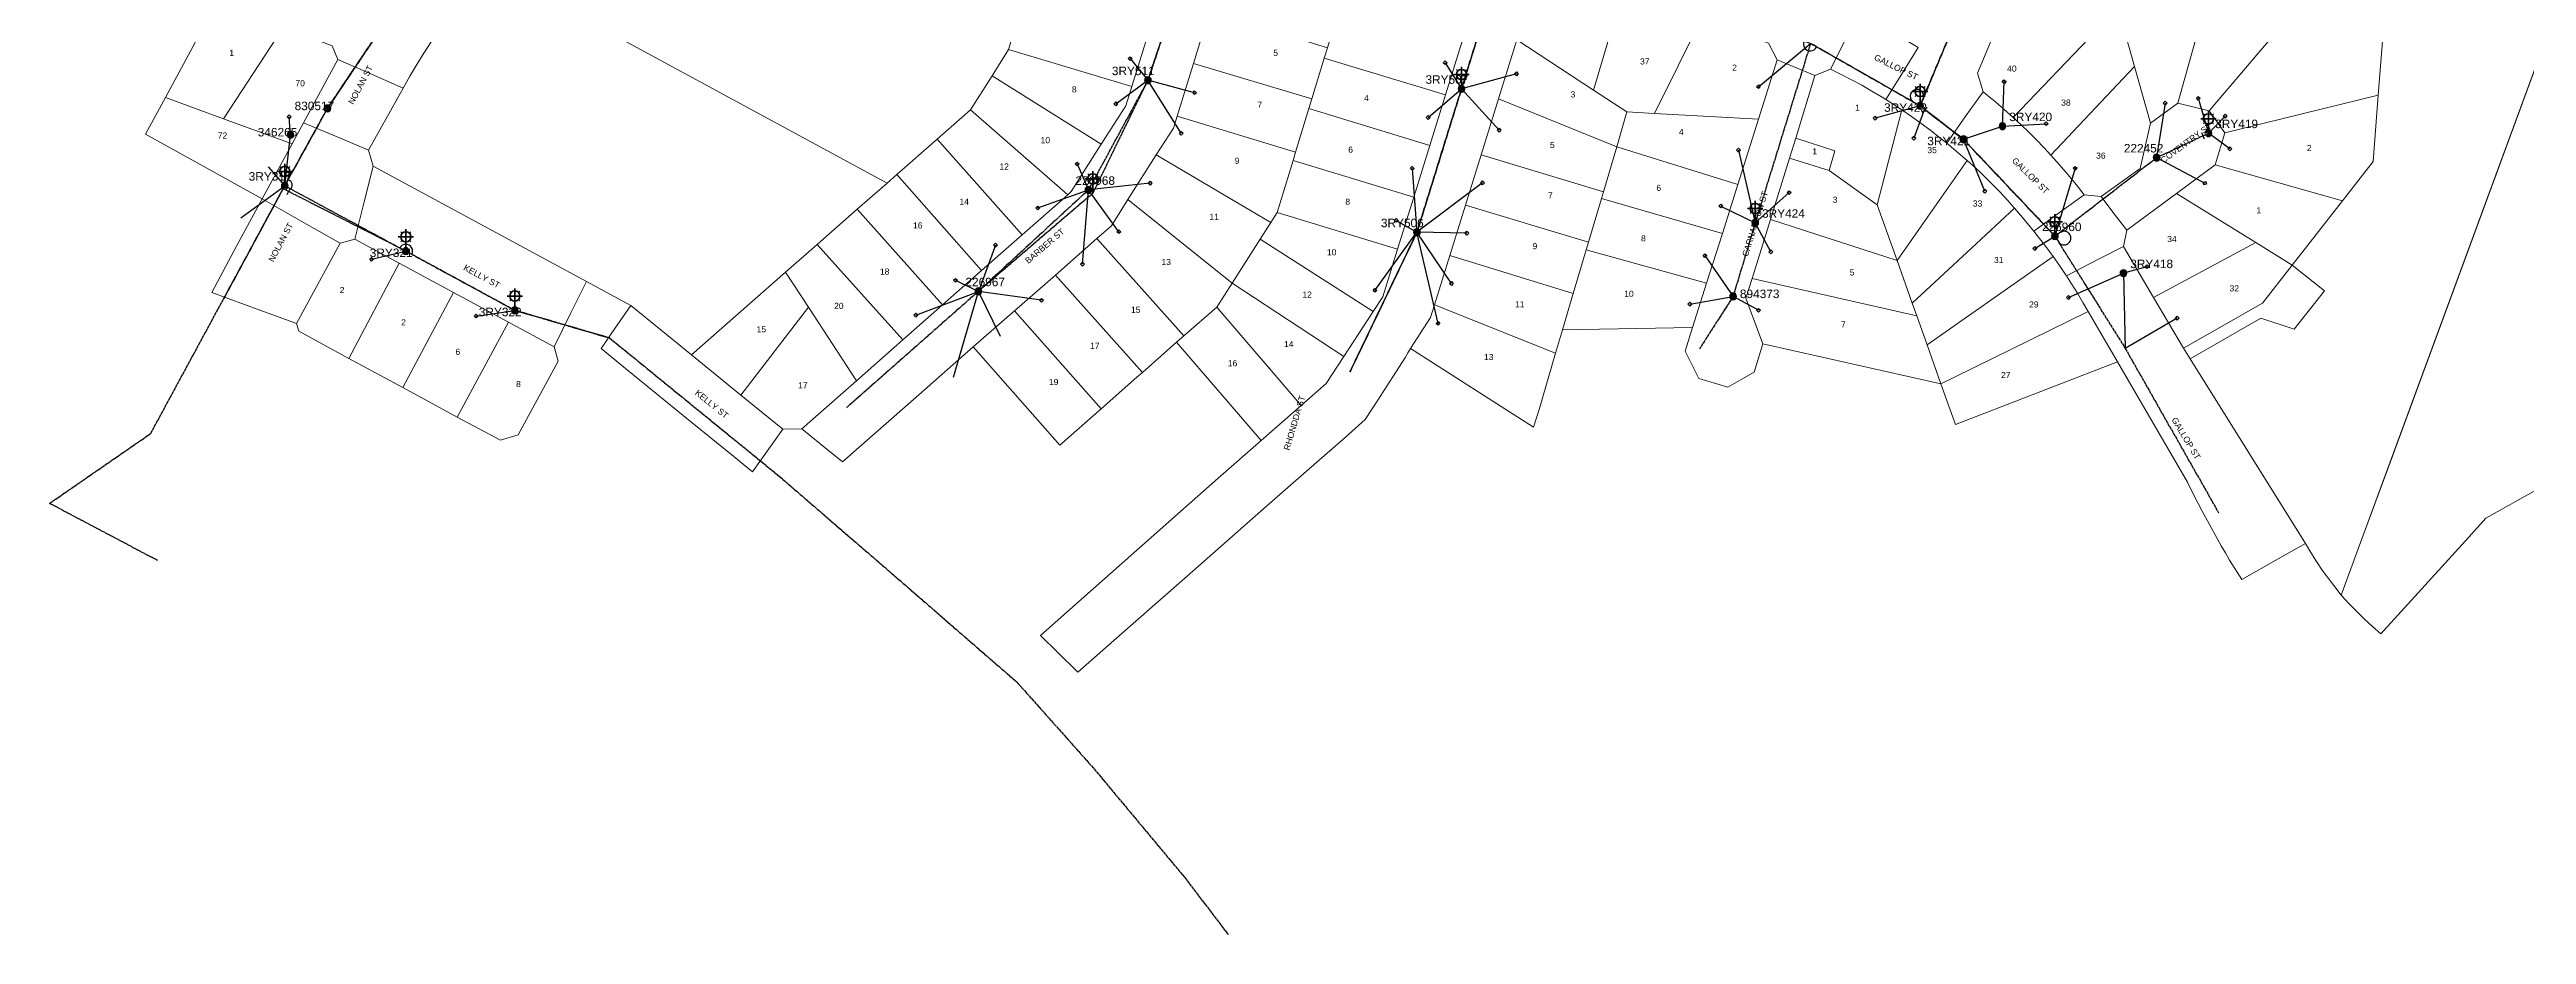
# Model space of a CAD drawing. Header units: metres. Extents: x 301080 to 303013, y 6182698 to 6183880.
# Drawn here: x 301503 to 302232, y 6182705 to 6182966 of the extents above; entities that cross this region are included whole.
import ezdxf
from ezdxf.enums import TextEntityAlignment as Align

# ---------------------------------------------------------------- set-up
doc = ezdxf.new("R2010")
doc.units = ezdxf.units.M
doc.linetypes.add('Cable Exist OH', pattern=[1, 1, 0])
doc.layers.get('0').update_dxf_attribs({"color": 6})
doc.layers.add('Cadastre Land Parcels_SP_EXT', color=9, linetype='Continuous', lineweight=5)
doc.layers.add('Cadastre Roads_SP_EXT', color=9, linetype='Continuous', lineweight=5)
for name, color, linetype in [('Equip_SP_SL_EXT', 7, 'Continuous'), ('Mains_HV_EXT', 7, 'Continuous'), ('Mains_LV_EXT', 7, 'Continuous'), ('Mains_SL_EXT', 7, 'Continuous'), ('Services_SP_EXT', 7, 'Continuous'), ('SupportsOH_SP_TR_HV_LV_SL_EXT', 7, 'Continuous')]:
    doc.layers.add(name, color=color, linetype=linetype)
doc.styles.add('iecARIAL', font='arial.ttf', dxfattribs={"height": 2})
doc.styles.add('POLE_LABEL', font='arial.ttf')
doc.styles.get("Standard").update_dxf_attribs({"font": 'arial.ttf'})

# ---------------------------------------------------------------- blocks, each defined once
blk = doc.blocks.new('SL_LANTERN_EXT')
at = {"lineweight": 40}
for p, q in [((-2.25, 4.22), (2.25, 4.22)), ((-1.46, 5.68), (-1.06, 5.28)), ((-1.46, 2.76), (-1.06, 3.16)), ((0, 1.97), (0, 6.47)), ((0, 0), (0, 2.72)), ((1.46, 5.68), (1.06, 5.28)), ((1.46, 2.76), (1.06, 3.16))]:
    blk.add_line(p, q, dxfattribs=at)
blk.add_circle((0, 4.22), 1.5, dxfattribs=at)
at = {"style": 'iecARIAL', "flags": 8}
blk.add_attdef('ASSET_NUM', (1.5, 1.5), '', height=2.5, dxfattribs=at)
for tag, p, height, flags in [('OPERATING_VOLTAGE', (0.98, -1.65), 0.2, 9), ('ORIENTATION', (0.98, -1.85), 0.2, 9), ('OWNED_BY', (0.98, -2.05), 0.2, 9), ('STATE', (0.98, -2.25), 0.2, 9), ('CONSTRUCTED_VOLTAGE', (0.98, -0.65), 0.2, 9), ('CONTROL_TYPE', (0.98, -0.85), 0.2, 9), ('LANTERN_PURPOSE', (0.98, -1.05), 0.2, 9), ('LANTERN_TYPE', (0.98, -1.25), 0.2, 9), ('NO_PHASES', (0.98, -1.45), 0.2, 9), ('USAGE', (0.98, -2.45), 0.2, 9), ('CEXIST', (0.98, -2.65), 0.2, 9), ('CNEW', (0.98, -2.85), 0.2, 9), ('CNUMBER', (0.98, -3.05), 0.2, 9), ('CREMOVE', (0.98, -3.25), 0.2, 9), ('CREPLACE', (0.98, -3.45), 0.2, 9), ('LKINGHEIGHT', (0.98, -3.65), 0.2, 9), ('LBRACKET', (0.98, -3.85), 0.2, 9), ('LBRACKETVOCAB', (0.98, -4.05), 0.2, 9), ('LCATEGORY', (0.98, -4.25), 0.2, 9), ('LCHARGE1', (0.98, -4.45), 0.2, 9), ('LCHARGE1PERCENT', (0.98, -4.65), 0.2, 9), ('LCHARGE2', (0.98, -4.85), 0.2, 9), ('LCHARGE2PERCENT', (0.98, -5.05), 0.2, 9), ('LCHARGE3', (0.98, -5.25), 0.2, 9), ('LCHARGE3PERCENT', (0.98, -5.45), 0.2, 9), ('LEXIST', (0.98, -5.65), 0.2, 9), ('LLAMP', (0.98, -5.85), 0.2, 9), ('LLAMPVOCAB', (0.98, -6.05), 0.2, 9), ('LMAST', (0.98, -6.25), 0.2, 9), ('LMASTVOCAB', (0.98, -6.45), 0.2, 9), ('LNEW', (0.98, -6.65), 0.2, 9), ('LANTNUMBER', (0.98, -6.85), 0.2, 9), ('LOUTREACH', (0.98, -7.25), 0.2, 9), ('LOUTREACHVOCAB', (0.98, -7.45), 0.2, 9), ('LNUMBER', (2.18, -3.25), 2.5, 8), ('STREETNAME', (0.98, -9.25), 0.2, 9), ('SUBURB', (0.98, -9.45), 0.2, 1), ('LRATECODE', (0.98, -7.65), 0.2, 9), ('LREMOVE', (0.98, -7.85), 0.2, 9), ('LREPLACE', (0.98, -8.05), 0.2, 9), ('LTYPE', (0.98, -8.25), 0.2, 9), ('LTYPEVOCAB', (0.98, -8.45), 0.2, 9), ('LEGEND', (0.98, -8.65), 0.2, 9), ('LOCATION', (0.98, -8.85), 0.2, 9), ('NOTES', (0.98, -9.05), 0.2, 9)]:
    blk.add_attdef(tag, p, '', height=height, dxfattribs=dict(flags=flags))
blk = doc.blocks.new('CCP_EXT')
blk.add_wipeout([(0, 0.57), (0.57, 0), (0, -0.57), (-0.57, 0)])
blk.add_lwpolyline([(-0.57, 0), (0, 0.57), (0.57, 0), (0, -0.57), (-0.57, 0)])
at = {"flags": 1}
blk.add_attdef('Z', (0, 0), '', height=0.2, dxfattribs=at)
at = {"flags": 9}
for tag, p in [('CCP_TYPE', (0, 0)), ('CONSTRUCTED_VOLTAGE', (0, -0.2)), ('OPERATING_VOLTAGE', (0, -0.6)), ('ORIENTATION', (0, -0.8)), ('OWNED_BY', (0, -1)), ('STATE', (0, -1.8)), ('NO_PHASES', (0, -0.4)), ('USAGE', (0, -1.2)), ('LEGEND', (0, -1.4)), ('LIFE_SUPPORT', (0, -1.6)), ('NOTES', (0, -2))]:
    blk.add_attdef(tag, text='', height=0.2, dxfattribs=at).set_placement(p, align=Align.MIDDLE_LEFT)
blk = doc.blocks.new('POLE_EXT')
blk.add_hatch(color=256).paths.add_polyline_path([(-1, 0, 1), (1, 0, 1)])
blk.add_lwpolyline([(-1, 0, 1), (1, 0, 1)], format="xyb", close=True)
for tag, height, flags, p in [('pNumber', 2.5, 8, (-17.84, 2.07)), ('OWNED_BY', 0.2, 9, (1.35, -0.4)), ('SPECIAL_USE', 0.2, 9, (1.35, -0.8)), ('STATE', 0.2, 9, (1.35, -1)), ('cLV', 0.2, 9, (1.35, -1.4)), ('hDepth', 0.2, 9, (1.35, -1.6)), ('hDia', 0.2, 9, (1.35, -1.8)), ('cHV', 0.2, 9, (1.35, -2)), ('cLinedev', 0.2, 9, (1.35, -3.4)), ('pExisting', 0.2, 9, (1.35, -3.8)), ('pFooting', 0.2, 9, (1.35, -4.4)), ('pNew', 0.2, 9, (1.35, -4.6)), ('pRelocate', 0.2, 9, (1.35, -5)), ('pRemove', 0.2, 9, (1.35, -5.2)), ('pReplace', 0.2, 9, (1.35, -5.4)), ('pStay', 0.2, 9, (1.35, -5.6)), ('pType', 0.2, 9, (1.35, -5.8)), ('cspan', 0.2, 9, (1.35, -6)), ('STREETNAME', 0.2, 9, (1.35, -6.2)), ('SUBURB', 0.2, 9, (1.35, -6.4)), ('OPERATED_BY', 0.2, 9, (1.36, -7.01)), ('PARENT', 0.2, 9, (1.35, -0.6)), ('USAGE', 0.2, 9, (1.35, -1.2)), ('LBRACKET', 0.2, 9, (1.35, -2.2)), ('LExisting', 0.2, 9, (1.35, -2.4)), ('LANTNUMBER', 0.2, 9, (1.35, -2.6)), ('LOther', 0.2, 9, (1.35, -2.8)), ('LRemove', 0.2, 9, (1.35, -3)), ('LEGEND', 0.2, 9, (1.35, -3.2)), ('LOCATION', 0.2, 9, (1.35, -3.6)), ('PFNUMBER', 0.2, 9, (1.35, -4)), ('NEWPFNUMBER', 0.2, 9, (1.35, -4.2)), ('NOTES', 0.2, 9, (1.35, -6.6)), ('MAINTAINED_BY', 0.2, 9, (1.36, -6.81))]:
    blk.add_attdef(tag, text='', height=height, dxfattribs=dict(flags=flags)).set_placement(p, align=Align.MIDDLE_LEFT)
at = {"style": 'POLE_LABEL'}
for tag, height, flags, p in [('STRUCTURE_PLANT_NUMBER', 0.2, 9, (1.35, 0.03)), ('ASSET_NUM', 2.5, 8, (2, 2)), ('STREET_CODE', 0.2, 9, (1.35, -0.2))]:
    blk.add_attdef(tag, text='', height=height, dxfattribs=dict(at, flags=flags)).set_placement(p, align=Align.MIDDLE_LEFT)
at = {"flags": 1}
blk.add_attdef('Z', (1.35, -7.33), '', height=0.2, dxfattribs=at)
blk = doc.blocks.new('End Shackle_EXT')
blk.add_wipeout([(0, 0.25), (1.81, 0.25), (1.82, -0.25), (0, -0.25)])
blk.add_line((1.81, -1), (1.81, 1))
at = {"flags": 1}
blk.add_attdef('Z', (0, 0), '', height=0.2, dxfattribs=at)
at = {"flags": 9}
for tag, p in [('CONNECTOR_TYPE', (0, 0)), ('CONSTRUCTED_VOLTAGE', (0, -0.2)), ('OPERATING_VOLTAGE', (0, -0.6)), ('ORIENTATION', (0, -0.8)), ('OWNED_BY', (0, -1)), ('STATE', (0, -1.2)), ('NO_PHASES', (0, -0.4)), ('USAGE', (0, -1.4)), ('NOTES', (0, -1.6))]:
    blk.add_attdef(tag, text='', height=0.2, dxfattribs=at).set_placement(p, align=Align.MIDDLE_LEFT)

msp = doc.modelspace()

# ---------------------------------------------------------------- linework, layer by layer
at = {"layer": 'Cadastre Land Parcels_SP_EXT', "linetype": 'Continuous'}
for points in [[(301808.49, 6183042.81), (301785.83, 6183051.18), (301753.05, 6183064.63), (301717.78, 6183083.24), (301712.5, 6183082.04), (301632.09, 6182990.02), (301749.26, 6182926.38), (301752.13, 6182928.91), (301764.02, 6182939.36), (301773.82, 6182947.98), (301780.2, 6182958.01), (301785.09, 6182965.7), (301789.59, 6182980.6), (301794.12, 6182995.48), (301797.74, 6183007.36), (301808.49, 6183042.81)], [(302138, 6183000.09), (302128.71, 6183005.33), (302124.06, 6182993.66), (302118.18, 6182979.13), (302114.24, 6182969.44), (302116.73, 6182960.77), (302121.46, 6182944.07), (302129.55, 6182949.93), (302142.77, 6182997.41), (302138, 6183000.09)], [(302156.32, 6182989.77), (302142.77, 6182997.41), (302129.55, 6182949.93), (302138.69, 6182947.71), (302171.96, 6182986.78), (302156.32, 6182989.77)], [(301749.26, 6182926.38), (301632.09, 6182990.02), (301629.46, 6182987.03), (301626.88, 6182983.98), (301624.38, 6182980.88), (301621.93, 6182977.74), (301619.55, 6182974.54), (301617.24, 6182971.3), (301616.56, 6182970.31), (301614.99, 6182968.01), (301612.81, 6182964.67), (301610.7, 6182961.29), (301608.66, 6182957.87), (301606.68, 6182954.4), (301596.54, 6182936.1), (301597.93, 6182931.42), (301660.72, 6182897.38), (301673.77, 6182890.31), (301691.65, 6182875.78), (301719.36, 6182900.19), (301728.71, 6182908.34), (301740.47, 6182918.7), (301749.26, 6182926.38)], [(301966.16, 6182983.65), (301945.32, 6182991.45), (301941.16, 6182989.16), (301934.77, 6182968.63), (301957.4, 6182953.77), (301966.16, 6182983.65)], [(301989.27, 6182975), (301966.16, 6182983.65), (301957.4, 6182953.77), (301967.22, 6182947.37), (301975.33, 6182946.91), (301989.27, 6182975)], [(302179.69, 6182985.34), (302171.96, 6182986.78), (302138.69, 6182947.71), (302143.32, 6182941.2), (302188.52, 6182952.3), (302190.93, 6182983.16), (302179.69, 6182985.34)], [(301571.49, 6182972.36), (301565.94, 6182974.46), (301549.6, 6182975.42), (301536.73, 6182951.63), (301553.78, 6182945.37), (301571.49, 6182972.36)], [(301825.95, 6182969.64), (301789.59, 6182980.6), (301785.09, 6182965.7), (301821.34, 6182954.83), (301825.95, 6182969.64)], [(301879.01, 6182966.25), (301844.21, 6182977.01), (301839.51, 6182961.62), (301874.4, 6182951.23), (301878.06, 6182963.23), (301879.01, 6182966.25)], [(301919.26, 6182970.02), (301893.25, 6182974.56), (301882.09, 6182976.43), (301879.01, 6182966.25), (301878.06, 6182963.23), (301913.75, 6182952.37), (301919.26, 6182970.02)], [(302105.48, 6182971.29), (302078.18, 6182977.13), (302077.87, 6182976.39), (302070.45, 6182958.77), (302072.16, 6182953.3), (302074.55, 6182951.34), (302075.17, 6182950.83), (302078.13, 6182948.29), (302081, 6182945.68), (302105.48, 6182971.29)], [(301573.98, 6182937.99), (301577.35, 6182944.19), (301587.48, 6182962.78), (301585.8, 6182966.85), (301571.49, 6182972.36), (301553.78, 6182945.37), (301573.98, 6182937.99)], [(301957.4, 6182953.77), (301934.77, 6182968.63), (301929.4, 6182951.23), (301964.2, 6182937.12), (301967.22, 6182947.37), (301957.4, 6182953.77)], [(302008.91, 6182967.6), (301989.27, 6182975), (301975.33, 6182946.91), (302005.96, 6182945.23), (302011.51, 6182962.75), (302008.91, 6182967.6)], [(302114.24, 6182969.44), (302105.48, 6182971.29), (302081, 6182945.68), (302083.33, 6182943.55), (302085.61, 6182941.38), (302087.83, 6182939.17), (302090.01, 6182936.9), (302092.14, 6182934.58), (302116.73, 6182960.77), (302114.24, 6182969.44)], [(301821.34, 6182954.83), (301785.09, 6182965.7), (301780.2, 6182958.01), (301812.38, 6182937.85), (301819.56, 6182949.11), (301821.34, 6182954.83)], [(301874.4, 6182951.23), (301839.51, 6182961.62), (301834.72, 6182946.11), (301869.62, 6182935.55), (301873.56, 6182948.32), (301874.4, 6182951.23)], [(301913.75, 6182952.37), (301878.06, 6182963.23), (301874.4, 6182951.23), (301873.56, 6182948.32), (301909.14, 6182937.49), (301913.75, 6182952.37)], [(302121.46, 6182944.07), (302116.73, 6182960.77), (302092.14, 6182934.58), (302094.67, 6182931.77), (302097.14, 6182928.9), (302099.54, 6182925.97), (302101.87, 6182922.98), (302106.88, 6182922.48), (302118.42, 6182930.71), (302121.46, 6182944.07)], [(301812.38, 6182937.85), (301780.2, 6182958.01), (301773.82, 6182947.98), (301802.48, 6182922.96), (301803.55, 6182923.88), (301812.38, 6182937.85)], [(302048.22, 6182947.98), (302045.32, 6182949.87), (302043.53, 6182950.99), (302042.38, 6182951.71), (302039.41, 6182953.48), (302036.4, 6182955.2), (302033.36, 6182956.85), (302030.28, 6182958.43), (302027.17, 6182959.95), (302022.6, 6182958.06), (302016.95, 6182939.65), (302028.5, 6182935.9), (302026.79, 6182930.07), (302040.98, 6182919.95), (302048.22, 6182947.98)], [(301573.98, 6182937.99), (301553.78, 6182945.37), (301536.73, 6182951.63), (301530.83, 6182940.81), (301565.18, 6182921.71), (301573.98, 6182937.99)], [(301802.48, 6182922.96), (301773.82, 6182947.98), (301764.02, 6182939.36), (301789.11, 6182911.2), (301802.48, 6182922.96)], [(301869.62, 6182935.55), (301834.72, 6182946.11), (301833.6, 6182942.59), (301828.56, 6182934.68), (301862.3, 6182914.8), (301864.16, 6182917.73), (301868.85, 6182933.05), (301869.62, 6182935.55)], [(301909.14, 6182937.49), (301873.56, 6182948.32), (301869.62, 6182935.55), (301868.85, 6182933.05), (301904.42, 6182922.29), (301909.14, 6182937.49)], [(301964.2, 6182937.12), (301929.4, 6182951.23), (301924.25, 6182934.71), (301960.29, 6182923.82), (301964.2, 6182937.12)], [(301975.33, 6182946.91), (301967.22, 6182947.37), (301964.2, 6182937.12), (301999.92, 6182926.01), (302005.96, 6182945.23), (301975.33, 6182946.91)], [(302061.42, 6182938.17), (302059.44, 6182939.77), (302056.7, 6182941.9), (302053.91, 6182943.98), (302051.08, 6182946), (302048.22, 6182947.98), (302040.98, 6182919.95), (302046.8, 6182903.57), (302067.43, 6182933.05), (302064.8, 6182935.34), (302062.15, 6182937.58), (302061.42, 6182938.17)], [(302178.03, 6182921.18), (302187.01, 6182932.77), (302188.52, 6182952.3), (302143.32, 6182941.2), (302140.51, 6182931.75), (302178.03, 6182921.18)], [(301789.11, 6182911.2), (301764.02, 6182939.36), (301752.13, 6182928.91), (301777.12, 6182900.65), (301789.11, 6182911.2)], [(302016.95, 6182939.65), (302015.09, 6182933.72), (302026.79, 6182930.07), (302028.5, 6182935.9), (302016.95, 6182939.65)], [(301862.3, 6182914.8), (301828.56, 6182934.68), (301820.22, 6182921.52), (301850.9, 6182896.88), (301859.22, 6182909.84), (301862.3, 6182914.8)], [(301904.42, 6182922.29), (301868.85, 6182933.05), (301864.16, 6182917.73), (301899.64, 6182906.97), (301904.42, 6182922.29)], [(301959.73, 6182921.89), (301960.29, 6182923.82), (301924.25, 6182934.71), (301919.63, 6182919.92), (301955.87, 6182909.03), (301959.73, 6182921.89)], [(301999.92, 6182926.01), (301964.2, 6182937.12), (301960.29, 6182923.82), (301959.73, 6182921.89), (301995.33, 6182911.59), (301999.92, 6182926.01)], [(302040.98, 6182919.95), (302026.79, 6182930.07), (302015.09, 6182933.72), (302009.52, 6182915.7), (302046.8, 6182903.57), (302040.98, 6182919.95)], [(302068.71, 6182907.25), (302081.39, 6182919.02), (302079.21, 6182921.49), (302076.96, 6182923.91), (302074.66, 6182926.28), (302072.3, 6182928.59), (302071.62, 6182929.22), (302069.88, 6182930.84), (302067.43, 6182933.05), (302046.8, 6182903.57), (302051.25, 6182891.04), (302068.71, 6182907.25)], [(302178.03, 6182921.18), (302140.51, 6182931.75), (302129.07, 6182923.31), (302152.46, 6182908.85), (302163.2, 6182902.21), (302178.03, 6182921.18)], [(301777.12, 6182900.65), (301752.13, 6182928.91), (301749.26, 6182926.38), (301740.47, 6182918.7), (301765.59, 6182890.51), (301777.12, 6182900.65)], [(301765.59, 6182890.51), (301740.47, 6182918.7), (301728.71, 6182908.34), (301753.9, 6182880.19), (301765.59, 6182890.51)], [(301850.9, 6182896.88), (301820.22, 6182921.52), (301815.36, 6182913.82), (301811.05, 6182910.04), (301836.67, 6182881.37), (301846.41, 6182889.87), (301850.9, 6182896.88)], [(301899.64, 6182906.97), (301864.16, 6182917.73), (301862.3, 6182914.8), (301859.22, 6182909.84), (301892.47, 6182888.54), (301895.3, 6182892.89), (301899.64, 6182906.97)], [(301955.87, 6182909.03), (301919.63, 6182919.92), (301915.02, 6182905.11), (301951.37, 6182893.83), (301955.21, 6182906.71), (301955.87, 6182909.03)], [(301995.33, 6182911.59), (301959.73, 6182921.89), (301955.87, 6182909.03), (301955.21, 6182906.71), (301990.7, 6182896.91), (301995.33, 6182911.59)], [(302065.89, 6182885.91), (302092.78, 6182904.75), (302090.61, 6182907.67), (302088.39, 6182910.57), (302087.07, 6182912.21), (302086.11, 6182913.43), (302083.78, 6182916.24), (302081.39, 6182919.02), (302068.71, 6182907.25), (302051.25, 6182891.04), (302052.63, 6182887.26), (302055.63, 6182878.73), (302065.89, 6182885.91)], [(302152.46, 6182908.85), (302129.07, 6182923.31), (302114.48, 6182912.52), (302113.48, 6182907.7), (302122.37, 6182892.67), (302152.46, 6182908.85)], [(301590.7, 6182874.76), (301605.59, 6182902.83), (301592.51, 6182909.9), (301588.14, 6182908.71), (301575.3, 6182885.05), (301575.95, 6182882.76), (301590.7, 6182874.76)], [(301824.49, 6182870.65), (301834.54, 6182879.5), (301836.67, 6182881.37), (301811.05, 6182910.04), (301798.84, 6182899.3), (301824.49, 6182870.65)], [(301892.47, 6182888.54), (301859.22, 6182909.84), (301850.9, 6182896.88), (301883.85, 6182875.36), (301892.47, 6182888.54)], [(302051.25, 6182891.04), (302046.8, 6182903.57), (302009.52, 6182915.7), (302004.08, 6182898.28), (302052.63, 6182887.26), (302051.25, 6182891.04)], [(301621.55, 6182894.17), (301605.59, 6182902.83), (301590.7, 6182874.76), (301606.59, 6182866.16), (301621.55, 6182894.17)], [(301753.9, 6182880.19), (301728.71, 6182908.34), (301719.36, 6182900.19), (301726.1, 6182889.82), (301740.22, 6182868.11), (301753.9, 6182880.19)], [(301948.21, 6182883.16), (301951.37, 6182893.83), (301915.02, 6182905.11), (301910.51, 6182890.54), (301946.22, 6182876.34), (301948.21, 6182883.16)], [(301990.7, 6182896.91), (301955.21, 6182906.71), (301951.37, 6182893.83), (301948.21, 6182883.16), (301986.56, 6182883.82), (301990.7, 6182896.91)], [(302059.69, 6182867.28), (302063.68, 6182869.23), (302103.1, 6182888.54), (302101.55, 6182891.2), (302099.91, 6182893.98), (302098.21, 6182896.72), (302096.67, 6182899.1), (302096.46, 6182899.43), (302094.65, 6182902.1), (302092.78, 6182904.75), (302065.89, 6182885.91), (302055.63, 6182878.73), (302059.69, 6182867.28)], [(302163.2, 6182902.21), (302152.46, 6182908.85), (302122.37, 6182892.67), (302131.17, 6182877.74), (302154.42, 6182891.01), (302163.2, 6182902.21)], [(302133.15, 6182874.59), (302153.99, 6182886.62), (302163.81, 6182883.41), (302172.74, 6182894.62), (302163.2, 6182902.21), (302154.42, 6182891.01), (302131.17, 6182877.74), (302133.15, 6182874.59)], [(301726.1, 6182889.82), (301719.36, 6182900.19), (301691.65, 6182875.78), (301706.19, 6182863.95), (301726.1, 6182889.82)], [(301812.3, 6182859.88), (301822.83, 6182869.2), (301824.49, 6182870.65), (301798.84, 6182899.3), (301786.84, 6182888.76), (301812.3, 6182859.88)], [(301883.85, 6182875.36), (301850.9, 6182896.88), (301846.41, 6182889.87), (301871.22, 6182860.9), (301878.6, 6182867.36), (301883.85, 6182875.36)], [(302055.63, 6182878.73), (302052.63, 6182887.26), (302004.08, 6182898.28), (302002.29, 6182892.54), (302007.26, 6182879.04), (302059.69, 6182867.28), (302055.63, 6182878.73)], [(301637.73, 6182885.38), (301621.55, 6182894.17), (301606.59, 6182866.16), (301622.67, 6182857.48), (301637.73, 6182885.38)], [(301740.22, 6182868.11), (301726.1, 6182889.82), (301706.19, 6182863.95), (301718.61, 6182853.88), (301724.21, 6182853.99), (301740.22, 6182868.11)], [(301810.74, 6182858.54), (301812.3, 6182859.88), (301786.84, 6182888.76), (301774.66, 6182878.12), (301800.18, 6182849.24), (301810.74, 6182858.54)], [(301871.22, 6182860.9), (301846.41, 6182889.87), (301836.67, 6182881.37), (301834.54, 6182879.5), (301859.44, 6182850.56), (301871.22, 6182860.9)], [(301939.73, 6182854.5), (301941.33, 6182859.75), (301946.22, 6182876.34), (301910.51, 6182890.54), (301909.37, 6182886.8), (301903.45, 6182877.68), (301939.73, 6182854.5)], [(302062.41, 6182859.65), (302063.96, 6182855.28), (302111.7, 6182873.71), (302103.1, 6182888.54), (302063.68, 6182869.23), (302059.69, 6182867.28), (302062.41, 6182859.65)], [(301652.35, 6182873.97), (301651.16, 6182878.15), (301637.73, 6182885.38), (301622.67, 6182857.48), (301635.4, 6182850.63), (301640.57, 6182852.23), (301652.35, 6182873.97)]]:
    msp.add_lwpolyline(points, close=True, dxfattribs=at)
for points in [[(302234.04, 6183022.72), (302211.45, 6183001.96), (302199.46, 6182991.01), (302190.93, 6182983.16), (302188.52, 6182952.3), (302187.01, 6182932.77), (302178.03, 6182921.18), (302163.2, 6182902.21), (302172.74, 6182894.62), (302163.81, 6182883.41), (302153.99, 6182886.62), (302133.15, 6182874.59), (302167.12, 6182820.23), (302168.69, 6182817.58), (302170.34, 6182814.97), (302172.06, 6182812.41), (302173.85, 6182809.9), (302175.71, 6182807.44), (302177.66, 6182805.02), (302183.35, 6182820.48), (302273.05, 6183064.42)], [(302273.05, 6183064.42), (302219.4, 6182918.54), (302191.32, 6182842.18), (302183.35, 6182820.48), (302177.65, 6182805.01), (302179.86, 6182802.6), (302182.12, 6182800.26), (302184.45, 6182797.99), (302186.84, 6182795.77), (302189.29, 6182793.63), (302215.21, 6182822.13), (302215.21, 6182822.13), (302220.26, 6182827.71), (302267.69, 6182854.24)]]:
    msp.add_lwpolyline(points, dxfattribs=at)
at = {"layer": 'Cadastre Roads_SP_EXT', "linetype": 'Continuous'}
for points in [[(302038.88, 6182974.43), (302035.37, 6182976.22), (302031.07, 6182967.7), (302027.17, 6182959.95), (302030.28, 6182958.43), (302033.36, 6182956.85), (302036.4, 6182955.2), (302039.41, 6182953.48), (302042.38, 6182951.71), (302043.53, 6182950.99), (302048.59, 6182959.13), (302053.05, 6182966.31), (302049.56, 6182968.43), (302046.03, 6182970.49), (302042.47, 6182972.49), (302038.88, 6182974.43)], [(301588.14, 6182908.71), (301578.25, 6182914.31), (301565.18, 6182921.71), (301557.76, 6182907.97), (301550.33, 6182894.21), (301564.78, 6182888.91), (301575.3, 6182885.05), (301588.14, 6182908.71)], [(301691.65, 6182875.78), (301673.77, 6182890.31), (301669.07, 6182883.52), (301665.01, 6182877.66), (301673.25, 6182870.93), (301691.86, 6182855.78), (301704.16, 6182845.81), (301709.62, 6182841.39), (301714.45, 6182848.1), (301718.61, 6182853.88), (301706.19, 6182863.95), (301691.65, 6182875.78)]]:
    msp.add_lwpolyline(points, close=True, dxfattribs=at)
at = {"layer": 'Mains_LV_EXT', "linetype": 'Cable Exist OH'}
for points in [[(301834.92, 6182982.94), (301826.11, 6182956.69)], [(301639.62, 6182888.91), (301667.54, 6182880.77)]]:
    msp.add_lwpolyline(points, dxfattribs=at)
at = {"layer": 'Mains_LV_EXT', "linetype": 'Continuous'}
for points in [[(302019.48, 6182968.31, 1.076509), (302023.05, 6182966.54)], [(302054.36, 6182950.99, 2.669733), (302051.87, 6182950.15)], [(301573.6, 6182924.67, 0.564513), (301572.88, 6182927.34)], [(302094.35, 6182909.07, 2.362345), (302094.95, 6182911.88)], [(301609.26, 6182905.41, 1.017093), (301605.74, 6182907.31)]]:
    msp.add_lwpolyline(points, format="xyb", dxfattribs=at)
at = {"layer": 'Mains_SL_EXT', "linetype": 'Cable Exist OH'}
msp.add_lwpolyline([(301667.54, 6182880.77), (301639.62, 6182888.91)], dxfattribs=at)
at = {"layer": 'Services_SP_EXT'}
for points in [[(302066.32, 6182939.3), (302077.85, 6182943.15)], [(301558.9, 6182916.18), (301571.84, 6182925.62)], [(301566.99, 6182931.15), (301571.84, 6182925.62)], [(302113.48, 6182899.85), (302114.01, 6182877.71)], [(301782.67, 6182881.25), (301776.18, 6182894.51)]]:
    msp.add_lwpolyline(points, dxfattribs=at)

# ---------------------------------------------------------------- block references
at = {"layer": 'Equip_SP_SL_EXT'}
for p in [(301918.49, 6182954.15), (302053.59, 6182949.14), (302138.51, 6182941.08), (301571.84, 6182925.62), (301809.91, 6182923.4), (302005.01, 6182914.69), (302093.29, 6182910.76), (301607.5, 6182906.36), (301639.62, 6182888.91)]:
    msp.add_blockref('SL_LANTERN_EXT', p, dxfattribs=at)
at = {"layer": 'SupportsOH_SP_TR_HV_LV_SL_EXT'}
ref = msp.add_blockref('POLE_EXT', (302123.25, 6182933.92), dxfattribs=at)
ref.add_attrib('ASSET_NUM', '222452', dxfattribs={"layer": '0', "height": 2.5, "style": 'POLE_LABEL'}).set_placement((302125.25, 6182934.67), align=Align.BOTTOM_RIGHT)
ref = msp.add_blockref('POLE_EXT', (301571.84, 6182925.62), dxfattribs=at)
ref.add_attrib('ASSET_NUM', '3RY317', dxfattribs={"layer": '0', "height": 2.5, "style": 'POLE_LABEL'}).set_placement((301573.84, 6182926.37), align=Align.BOTTOM_RIGHT)
ref = msp.add_blockref('POLE_EXT', (302005.01, 6182914.69), dxfattribs=at)
ref.add_attrib('ASSET_NUM', '3RY424', dxfattribs={"layer": '0', "height": 2.5, "style": 'POLE_LABEL'}).set_placement((302007.01, 6182915.44), align=Align.BOTTOM_LEFT)

# ---------------------------------------------------------------- texts
at = {"layer": 'Cadastre Land Parcels_SP_EXT'}
for s, p in [('1', (301555.51, 6182963.85)), ('5', (301863.04, 6182963.87)), ('37', (301971.08, 6182961.34)), ('2', (301998.2, 6182959.5)), ('40', (302079.22, 6182959.23)), ('70', (301574.98, 6182954.92)), ('8', (301803.72, 6182953.1)), ('3', (301950.6, 6182951.62)), ('7', (301858.36, 6182948.57)), ('4', (301889.78, 6182950.53)), ('1', (302034.42, 6182947.72)), ('38', (302095.15, 6182949.2)), ('72', (301552.1, 6182939.5)), ('10', (301794.49, 6182938.13)), ('4', (301982.53, 6182940.53)), ('12', (301782.36, 6182930.37)), ('9', (301851.69, 6182932.07)), ('6', (301885.12, 6182935.34)), ('5', (301944.53, 6182936.72)), ('1', (302021.83, 6182934.84)), ('35', (302055.72, 6182935.21)), ('36', (302105.43, 6182933.58)), ('2', (302167.48, 6182935.84)), ('6', (301975.89, 6182924.09)), ('14', (301770.59, 6182920.03)), ('11', (301844.24, 6182915.54)), ('8', (301884.27, 6182920.01)), ('7', (301943.95, 6182921.87)), ('3', (302027.83, 6182920.6)), ('33', (302069.11, 6182919.48)), ('1', (302152.65, 6182917.46)), ('16', (301756.91, 6182913.03)), ('8', (301971.37, 6182909.23)), ('34', (302126.37, 6182909.01)), ('13', (301830.1, 6182902.25)), ('10', (301878.85, 6182905.13)), ('9', (301939.42, 6182906.92)), ('31', (302075.35, 6182902.84)), ('2', (301588.03, 6182894)), ('18', (301747.17, 6182899.43)), ('5', (302032.86, 6182899.17)), ('32', (302144.73, 6182894.5)), ('20', (301733.66, 6182889.33)), ('15', (301821.12, 6182888.17)), ('12', (301871.61, 6182892.65)), ('11', (301934.27, 6182889.8)), ('10', (301966.41, 6182892.88)), ('29', (302085.68, 6182889.75)), ('2', (301606.11, 6182884.48)), ('15', (301710.83, 6182882.43)), ('7', (302030.26, 6182883.86)), ('6', (301622.13, 6182875.8)), ('17', (301809.06, 6182877.56)), ('16', (301849.65, 6182872.44)), ('14', (301866.2, 6182878.07)), ('13', (301925.1, 6182874.27)), ('8', (301639.98, 6182866.3)), ('17', (301723.07, 6182865.95)), ('19', (301796.94, 6182866.91)), ('27', (302077.42, 6182868.95))]:
    msp.add_text(s, height=1.8, dxfattribs=at).set_placement(p)
at = {"layer": 'Cadastre Roads_SP_EXT'}
for s, rotation, p in [('NOLAN ST', 62.02118, (301592.02, 6182949.37)), ('GALLOP ST', 333.93304, (302039.84, 6182962.79)), ('COVENTRY ST', 36.44364, (302125.28, 6182932.16)), ('GALLOP ST', 315.63582, (302080.48, 6182932.81)), ('NOLAN ST', 62.05714, (301568.53, 6182902.98)), ('BARBER ST', 40.70629, (301790.89, 6182902.54)), ('KELLY ST', 331.55184, (301624.29, 6182900.92)), ('KELLY ST', 320.89676, (301692.51, 6182864.28)), ('RHONDDA ST', 73.70048, (301867.8, 6182847.51)), ('GALLOP ST', 301.08532, (302127.55, 6182856.72))]:
    msp.add_text(s, height=1.8, rotation=rotation, dxfattribs=at).set_placement(p)

# ---------------------------------------------------------------- next in the draw order: block references
at = {"layer": 'Services_SP_EXT'}
for p in [(301820.87, 6182963.06), (301913.67, 6182961.85), (301839.87, 6182953.02), (301934.64, 6182958.55), (302005.93, 6182954.78), (301573.17, 6182945.92), (301816.62, 6182949.76), (301908.65, 6182945.73), (302040.36, 6182945.54), (302125.8, 6182949.91), (302135.53, 6182951.37), (302143.41, 6182946.08), (301835.95, 6182941.07), (301929.55, 6182941.99), (302051.72, 6182939.64), (301805.25, 6182932.02), (302000.07, 6182936.1), (302099.27, 6182930.75), (302144.81, 6182936.48), (301826.73, 6182926.4), (301904, 6182930.74), (301924.71, 6182926.47), (302014.98, 6182923.59), (302072.69, 6182924), (301793.67, 6182919.06), (301994.84, 6182919.63), (301817.54, 6182912.08), (301899.23, 6182915.42), (301920.1, 6182911.65), (301597.43, 6182903.95), (301781.22, 6182908.13), (301806.85, 6182902.5), (301990.21, 6182905.03), (302009.58, 6182906.17), (302087.39, 6182907.15), (302120.35, 6182901.77), (301769.44, 6182897.76), (301892.99, 6182894.8), (301915.5, 6182896.84), (301628.22, 6182887.23), (301757.76, 6182887.47), (301794.78, 6182891.87), (301985.74, 6182890.7), (302005.97, 6182888.93), (302097.28, 6182892.72), (301911.58, 6182885.07), (302129.3, 6182886.62)]:
    msp.add_blockref('CCP_EXT', p, dxfattribs=at)
for p, rotation in [((302078.32, 6182956.27), 187.7651660236824), ((302090.69, 6182943.89), 269.9999999999998), ((302137.47, 6182926.36), 152.0210033917106)]:
    msp.add_blockref('CCP_EXT', p, dxfattribs=dict(at, rotation=rotation))

# ---------------------------------------------------------------- next in the draw order: linework, layer by layer
at = {"layer": 'Cadastre Roads_SP_EXT', "linetype": 'Continuous'}
for points in [[(301825.95, 6182969.64), (301821.34, 6182954.83), (301819.56, 6182949.11), (301812.38, 6182937.85), (301803.55, 6182923.88), (301802.48, 6182922.96), (301789.11, 6182911.2), (301777.12, 6182900.65), (301765.59, 6182890.51), (301753.9, 6182880.19), (301740.22, 6182868.11), (301724.21, 6182853.99), (301729.48, 6182849.71), (301736.11, 6182844.33), (301758.61, 6182864), (301774.66, 6182878.12), (301786.84, 6182888.76), (301798.84, 6182899.3), (301811.05, 6182910.04), (301815.36, 6182913.82), (301820.22, 6182921.52), (301828.56, 6182934.68), (301833.6, 6182942.59), (301834.72, 6182946.11), (301839.51, 6182961.62), (301844.21, 6182977.01)], [(301919.26, 6182970.02), (301913.75, 6182952.37), (301909.14, 6182937.49), (301904.42, 6182922.29), (301899.64, 6182906.97), (301895.3, 6182892.89), (301892.47, 6182888.54), (301883.85, 6182875.36), (301878.6, 6182867.36), (301871.22, 6182860.9), (301859.44, 6182850.56), (301847.63, 6182840.12), (301835.74, 6182829.61), (301823.65, 6182818.94), (301809.96, 6182806.89), (301794.44, 6182793.17), (301799.43, 6182788.27), (301805.51, 6182782.31), (301821.72, 6182796.62), (301837.67, 6182810.65), (301849.36, 6182820.91), (301861.07, 6182831.23), (301872.85, 6182841.55), (301884.17, 6182851.5), (301890.06, 6182856.71), (301893.65, 6182862.2), (301902, 6182875.15), (301902.7, 6182876.37), (301903.45, 6182877.68), (301909.37, 6182886.8), (301910.51, 6182890.54), (301915.02, 6182905.11), (301919.63, 6182919.92), (301924.25, 6182934.71), (301929.4, 6182951.23), (301934.77, 6182968.63)]]:
    msp.add_lwpolyline(points, dxfattribs=at)
for points in [[(301606.68, 6182954.4), (301595.63, 6182959.22), (301587.48, 6182962.78), (301577.35, 6182944.19), (301588.41, 6182939.52), (301596.54, 6182936.1), (301606.68, 6182954.4)], [(302022.6, 6182958.06), (302016.21, 6182960.76), (302011.51, 6182962.75), (302005.96, 6182945.23), (301999.92, 6182926.01), (301995.33, 6182911.59), (301990.7, 6182896.91), (301986.56, 6182883.82), (301984.4, 6182876.88), (301988.36, 6182868.86), (301993.69, 6182867.27), (301996.91, 6182866.33), (302001.77, 6182869.03), (302004.73, 6182870.68), (302005.48, 6182873.28), (302007.26, 6182879.04), (302002.29, 6182892.54), (302004.08, 6182898.28), (302009.52, 6182915.7), (302015.09, 6182933.72), (302016.95, 6182939.65), (302022.6, 6182958.06)], [(302095.3, 6182918.2), (302101.87, 6182922.98), (302099.54, 6182925.97), (302097.14, 6182928.9), (302094.67, 6182931.77), (302092.14, 6182934.58), (302090.01, 6182936.9), (302087.83, 6182939.17), (302085.61, 6182941.38), (302083.33, 6182943.55), (302081, 6182945.68), (302078.13, 6182948.29), (302075.17, 6182950.83), (302074.55, 6182951.34), (302072.16, 6182953.3), (302067.1, 6182946.16), (302061.42, 6182938.17), (302062.15, 6182937.58), (302064.8, 6182935.34), (302067.43, 6182933.05), (302069.88, 6182930.84), (302071.62, 6182929.22), (302072.3, 6182928.59), (302074.66, 6182926.28), (302076.96, 6182923.91), (302079.21, 6182921.49), (302081.39, 6182919.02), (302083.78, 6182916.24), (302086.11, 6182913.43), (302087.07, 6182912.21), (302095.3, 6182918.2)], [(302138.69, 6182947.71), (302129.55, 6182949.93), (302121.46, 6182944.07), (302118.42, 6182930.71), (302106.88, 6182922.48), (302110.4, 6182917.86), (302114.48, 6182912.52), (302129.07, 6182923.31), (302140.51, 6182931.75), (302143.32, 6182941.2), (302138.69, 6182947.71)], [(301660.72, 6182897.38), (301597.93, 6182931.42), (301595.27, 6182920.83), (301592.51, 6182909.9), (301605.59, 6182902.83), (301621.55, 6182894.17), (301637.73, 6182885.38), (301651.16, 6182878.15), (301656.16, 6182888.21), (301660.72, 6182897.38)], [(302122.37, 6182892.67), (302113.48, 6182907.7), (302106.33, 6182904.04), (302096.67, 6182899.1), (302098.21, 6182896.72), (302099.91, 6182893.98), (302101.55, 6182891.2), (302103.1, 6182888.54), (302111.7, 6182873.71), (302132.31, 6182838.29), (302134.41, 6182834.11), (302136.58, 6182829.95), (302138.83, 6182825.84), (302141.13, 6182821.75), (302142.3, 6182819.59), (302143.5, 6182817.44), (302144.77, 6182815.33), (302148.38, 6182809.6), (302159.1, 6182815.68), (302167.12, 6182820.23), (302133.15, 6182874.59), (302131.17, 6182877.74), (302122.37, 6182892.67)]]:
    msp.add_lwpolyline(points, close=True, dxfattribs=at)
at = {"layer": 'Mains_LV_EXT', "linetype": 'Cable Exist OH'}
for points in [[(301932.86, 6183000.38), (301918.49, 6182954.15)], [(302021.33, 6182967.55), (302005.01, 6182914.69)], [(301826.11, 6182956.69), (301808.59, 6182924.38)], [(301918.49, 6182954.15), (301905.36, 6182911.9)], [(302093.29, 6182910.76), (302066.32, 6182939.3)], [(302093.29, 6182910.76), (302123.25, 6182933.92)], [(301808.59, 6182924.38), (301776.18, 6182894.51)], [(301905.36, 6182911.9), (301885.64, 6182870.8)], [(302005.01, 6182914.69), (301998.5, 6182893.02)], [(302093.29, 6182910.76), (302114.01, 6182877.71)], [(301607.5, 6182906.36), (301639.62, 6182888.91)], [(301776.18, 6182894.51), (301737.33, 6182860.23)], [(301998.5, 6182893.02), (301988.55, 6182877.51)]]:
    msp.add_lwpolyline(points, dxfattribs=at)
at = {"layer": 'Mains_SL_EXT', "linetype": 'Cable Exist OH'}
for points in [[(301918.49, 6182954.15), (301932.86, 6183000.38)], [(301809.91, 6182923.4), (301826.11, 6182956.69), (301834.92, 6182982.94)], [(302021.33, 6182967.55), (302005.01, 6182914.69)], [(301885.64, 6182870.8), (301905.36, 6182911.9), (301918.49, 6182954.15)], [(301809.91, 6182923.4), (301776.18, 6182894.51), (301737.33, 6182860.23)], [(302005.01, 6182914.69), (301998.5, 6182893.02), (301988.55, 6182877.51)], [(302093.29, 6182910.76), (302114.01, 6182877.71)], [(301639.62, 6182888.91), (301607.5, 6182906.36)]]:
    msp.add_lwpolyline(points, dxfattribs=at)
at = {"layer": 'Services_SP_EXT'}
for points in [[(301820.87, 6182963.06), (301826.11, 6182956.69)], [(301913.67, 6182961.85), (301918.49, 6182954.15)], [(302005.93, 6182954.78), (302021.33, 6182967.55)], [(301816.62, 6182949.76), (301826.11, 6182956.69)], [(301835.95, 6182941.07), (301826.11, 6182956.69)], [(301839.87, 6182953.02), (301826.11, 6182956.69)], [(301908.65, 6182945.73), (301918.49, 6182954.15)], [(301934.64, 6182958.55), (301918.49, 6182954.15)], [(301929.55, 6182941.99), (301918.49, 6182954.15)], [(302077.85, 6182943.15), (302078.32, 6182956.27)], [(301571.84, 6182925.62), (301573.54, 6182940.64), (301573.17, 6182945.92)], [(302053.59, 6182949.14), (302040.36, 6182945.54)], [(302054.84, 6182948.17), (302051.72, 6182939.64)], [(302125.8, 6182949.91), (302123.25, 6182933.92)], [(302135.53, 6182951.37), (302138.51, 6182941.08)], [(302143.41, 6182946.08), (302138.51, 6182941.08)], [(302072.69, 6182924), (302066.32, 6182939.3)], [(302077.85, 6182943.15), (302090.69, 6182943.89)], [(302144.81, 6182936.48), (302138.51, 6182941.08)], [(301805.25, 6182932.02), (301808.59, 6182924.38)], [(302000.07, 6182936.1), (302005.01, 6182914.69)], [(302123.25, 6182933.92), (302137.47, 6182926.36)], [(301793.67, 6182919.06), (301808.59, 6182924.38)], [(301806.85, 6182902.5), (301808.59, 6182924.38)], [(301826.73, 6182926.4), (301808.59, 6182924.38)], [(301817.54, 6182912.08), (301808.59, 6182924.38)], [(301904, 6182930.74), (301905.36, 6182911.9)], [(301924.71, 6182926.47), (301905.36, 6182911.9)], [(302099.27, 6182930.75), (302093.29, 6182910.76)], [(301994.84, 6182919.63), (302005.01, 6182914.69)], [(302014.98, 6182923.59), (302005.01, 6182914.69)], [(301892.99, 6182894.8), (301905.36, 6182911.9)], [(301899.23, 6182915.42), (301905.36, 6182911.9)], [(301911.58, 6182885.07), (301905.36, 6182911.9)], [(301915.5, 6182896.84), (301905.36, 6182911.9)], [(301920.1, 6182911.65), (301905.36, 6182911.9)], [(302009.58, 6182906.17), (302005.01, 6182914.69)], [(302087.39, 6182907.15), (302093.29, 6182910.76)], [(301597.43, 6182903.95), (301607.5, 6182906.36)], [(301781.22, 6182908.13), (301776.18, 6182894.51)], [(301990.21, 6182905.03), (301998.5, 6182893.02)], [(301769.44, 6182897.76), (301776.18, 6182894.51)], [(302097.28, 6182892.72), (302113.48, 6182899.85)], [(302120.35, 6182901.77), (302113.48, 6182899.85)], [(301628.22, 6182887.23), (301639.62, 6182888.91)], [(301757.76, 6182887.47), (301776.18, 6182894.51)], [(301768.87, 6182869.2), (301776.18, 6182894.51)], [(301794.78, 6182891.87), (301776.18, 6182894.51)], [(301985.74, 6182890.7), (301998.5, 6182893.02)], [(302005.97, 6182888.93), (301998.5, 6182893.02)], [(302129.3, 6182886.62), (302114.01, 6182877.71)]]:
    msp.add_lwpolyline(points, dxfattribs=at)

# ---------------------------------------------------------------- next in the draw order: block references
at = {"layer": 'SupportsOH_SP_TR_HV_LV_SL_EXT'}
ref = msp.add_blockref('POLE_EXT', (301826.11, 6182956.69), dxfattribs=at)
ref.add_attrib('ASSET_NUM', '3RY511', dxfattribs={"layer": '0', "height": 2.5, "style": 'POLE_LABEL'}).set_placement((301828.11, 6182957.44), align=Align.BOTTOM_RIGHT)
ref = msp.add_blockref('POLE_EXT', (301918.49, 6182954.15), dxfattribs=at)
ref.add_attrib('ASSET_NUM', '3RY507', dxfattribs={"layer": '0', "height": 2.5, "style": 'POLE_LABEL'}).set_placement((301920.49, 6182954.9), align=Align.BOTTOM_RIGHT)
ref = msp.add_blockref('POLE_EXT', (301584.4, 6182948.38), dxfattribs=at)
ref.add_attrib('ASSET_NUM', '830517', dxfattribs={"layer": '0', "height": 2.5, "style": 'POLE_LABEL'}).set_placement((301586.4, 6182949.13), align=Align.MIDDLE_RIGHT)
ref = msp.add_blockref('POLE_EXT', (302053.59, 6182949.14), dxfattribs=at)
ref.add_attrib('ASSET_NUM', '3RY422', dxfattribs={"layer": '0', "height": 2.5, "style": 'POLE_LABEL'}).set_placement((302055.59, 6182949.89), align=Align.TOP_RIGHT)
ref = msp.add_blockref('POLE_EXT', (302077.85, 6182943.15), dxfattribs=at)
ref.add_attrib('ASSET_NUM', '3RY420', dxfattribs={"layer": '0', "height": 2.5, "style": 'POLE_LABEL'}).set_placement((302079.85, 6182943.9), align=Align.BOTTOM_LEFT)
ref = msp.add_blockref('POLE_EXT', (301573.54, 6182940.64), dxfattribs=at)
ref.add_attrib('ASSET_NUM', '346265', dxfattribs={"layer": '0', "height": 2.5, "style": 'POLE_LABEL'}).set_placement((301575.54, 6182941.39), align=Align.MIDDLE_RIGHT)
ref = msp.add_blockref('POLE_EXT', (302066.32, 6182939.3), dxfattribs=at)
ref.add_attrib('ASSET_NUM', '3RY421', dxfattribs={"layer": '0', "height": 2.5, "style": 'POLE_LABEL'}).set_placement((302068.32, 6182940.05), align=Align.TOP_RIGHT)
ref = msp.add_blockref('POLE_EXT', (302138.51, 6182941.08), dxfattribs=at)
ref.add_attrib('ASSET_NUM', '3RY419', dxfattribs={"layer": '0', "height": 2.5, "style": 'POLE_LABEL'}).set_placement((302140.51, 6182941.83), align=Align.BOTTOM_LEFT)
ref = msp.add_blockref('POLE_EXT', (301808.59, 6182924.38), dxfattribs=at)
ref.add_attrib('ASSET_NUM', '226968', dxfattribs={"layer": '0', "height": 2.5, "style": 'POLE_LABEL'}).set_placement((301810.59, 6182925.13), align=Align.BOTTOM_CENTER)
ref = msp.add_blockref('POLE_EXT', (301905.36, 6182911.9), dxfattribs=at)
ref.add_attrib('ASSET_NUM', '3RY506', dxfattribs={"layer": '0', "height": 2.5, "style": 'POLE_LABEL'}).set_placement((301907.36, 6182912.65), align=Align.BOTTOM_RIGHT)
ref = msp.add_blockref('POLE_EXT', (302093.29, 6182910.76), dxfattribs=at)
ref.add_attrib('ASSET_NUM', '226960', dxfattribs={"layer": '0', "height": 2.5, "style": 'POLE_LABEL'}).set_placement((302095.29, 6182911.51), align=Align.BOTTOM_CENTER)
ref = msp.add_blockref('POLE_EXT', (301607.5, 6182906.36), dxfattribs=at)
ref.add_attrib('ASSET_NUM', '3RY321', dxfattribs={"layer": '0', "height": 2.5, "style": 'POLE_LABEL'}).set_placement((301609.5, 6182907.11), align=Align.TOP_RIGHT)
ref = msp.add_blockref('POLE_EXT', (302113.48, 6182899.85), dxfattribs=at)
ref.add_attrib('ASSET_NUM', '3RY418', dxfattribs={"layer": '0', "height": 2.5, "style": 'POLE_LABEL'}).set_placement((302115.48, 6182900.6), align=Align.BOTTOM_LEFT)
ref = msp.add_blockref('POLE_EXT', (301776.18, 6182894.51), dxfattribs=at)
ref.add_attrib('ASSET_NUM', '226967', dxfattribs={"layer": '0', "height": 2.5, "style": 'POLE_LABEL'}).set_placement((301778.18, 6182895.26), align=Align.BOTTOM_CENTER)
ref = msp.add_blockref('POLE_EXT', (301998.5, 6182893.02), dxfattribs=at)
ref.add_attrib('ASSET_NUM', '894373', dxfattribs={"layer": '0', "height": 2.5, "style": 'POLE_LABEL'}).set_placement((302000.5, 6182893.77), align=Align.MIDDLE_LEFT)
ref = msp.add_blockref('POLE_EXT', (301639.62, 6182888.91), dxfattribs=at)
ref.add_attrib('ASSET_NUM', '3RY322', dxfattribs={"layer": '0', "height": 2.5, "style": 'POLE_LABEL'}).set_placement((301641.62, 6182889.67), align=Align.TOP_RIGHT)

# ---------------------------------------------------------------- next in the draw order: texts
at = {"layer": 'Cadastre Roads_SP_EXT'}
msp.add_text('CARNARVON ST', height=1.8, rotation=72.62646, dxfattribs=at).set_placement((302002.82, 6182904.59))

# ---------------------------------------------------------------- next in the draw order: block references
at = {"layer": 'Mains_LV_EXT'}
for p, rotation in [((302053.59, 6182949.14), 321.1453673244529), ((302138.51, 6182941.08), 203.9602193456626)]:
    msp.add_blockref('End Shackle_EXT', p, dxfattribs=dict(at, rotation=rotation))
at = {"layer": 'Mains_SL_EXT', "rotation": 331.8846881558852}
msp.add_blockref('End Shackle_EXT', (301571.38, 6182924.74), dxfattribs=at)

# ---------------------------------------------------------------- next in the draw order: linework, layer by layer
at = {"layer": 'Mains_HV_EXT', "linetype": 'Cable Exist OH'}
msp.add_lwpolyline([(301534.43, 6182815.2), (301502.55, 6182832.05), (301532.35, 6182852.64), (301553.84, 6182892.32), (301571.84, 6182925.62), (301607.5, 6182906.36), (301639.62, 6182888.91), (301667.54, 6182880.77), (301716.93, 6182840.54), (301749.77, 6182812.19), (301787.44, 6182779.47), (301810.25, 6182753.85), (301836.95, 6182721.83), (301849.75, 6182705.07)], dxfattribs=at)
at = {"layer": 'Mains_LV_EXT', "linetype": 'Cable Exist OH'}
for points in [[(301599.95, 6182971.53), (301584.4, 6182948.38), (301571.84, 6182925.62)], [(302123.25, 6182933.92), (302138.51, 6182941.08)], [(301571.84, 6182925.62), (301553.84, 6182892.33)], [(301571.84, 6182925.62), (301607.5, 6182906.36)]]:
    msp.add_lwpolyline(points, dxfattribs=at)
at = {"layer": 'Mains_SL_EXT', "linetype": 'Cable Exist OH'}
for points in [[(301571.84, 6182925.62), (301584.4, 6182948.38), (301599.95, 6182971.53)], [(302093.29, 6182910.76), (302123.25, 6182933.92), (302138.51, 6182941.08)], [(301553.84, 6182892.32), (301571.84, 6182925.62)], [(301607.5, 6182906.36), (301571.38, 6182924.74)]]:
    msp.add_lwpolyline(points, dxfattribs=at)

# ---------------------------------------------------------------- next in the draw order: block references
at = {"layer": 'Mains_SL_EXT', "rotation": 314.8158207105291}
msp.add_blockref('End Shackle_EXT', (302053.59, 6182949.14), dxfattribs=at)

# ---------------------------------------------------------------- next in the draw order: linework, layer by layer
at = {"layer": 'Mains_HV_EXT', "linetype": 'Cable Exist OH'}
for points in [[(302053.59, 6182949.14), (302065.13, 6182976.8)], [(302002.18, 6182974.42), (302021.33, 6182967.55), (302053.59, 6182949.14)], [(302053.59, 6182949.14), (302066.32, 6182939.3), (302093.29, 6182910.76), (302114.01, 6182877.71), (302141.51, 6182829.29)]]:
    msp.add_lwpolyline(points, dxfattribs=at)
at = {"layer": 'Mains_LV_EXT', "linetype": 'Cable Exist OH'}
for points in [[(302065.13, 6182976.8), (302053.59, 6182949.14)], [(302053.59, 6182949.14), (302021.33, 6182967.55)], [(302066.32, 6182939.3), (302053.59, 6182949.14)]]:
    msp.add_lwpolyline(points, dxfattribs=at)
at = {"layer": 'Mains_SL_EXT', "linetype": 'Cable Exist OH'}
for points in [[(302073.35, 6182995.53), (302065.13, 6182976.8), (302053.59, 6182949.14)], [(302053.59, 6182949.14), (302021.33, 6182967.55)], [(302093.29, 6182910.76), (302066.32, 6182939.3), (302053.59, 6182949.14)]]:
    msp.add_lwpolyline(points, dxfattribs=at)

doc.saveas('drawing.dxf')
